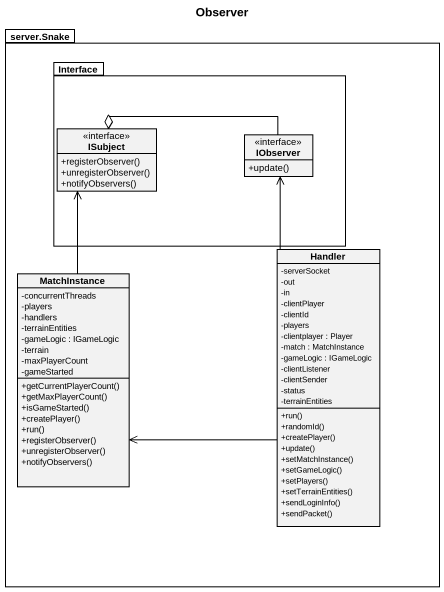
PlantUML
@startuml
title Observer
hide circle
hide empty members
skinparam classAttributeIconSize 0
package "server.Snake" as server_Snake {
  package "Interface" as Interface_ {
    interface ISubject {
      +registerObserver()
      +unregisterObserver()
      +notifyObservers()
    }
    interface IObserver {
      +update()
    }
  }
  class Handler {
    -serverSocket
    -out
    -in
    -clientPlayer
    -clientId
    -players
    -clientplayer : Player
    -match : MatchInstance
    -gameLogic : IGameLogic
    -clientListener
    -clientSender
    -status
    -terrainEntities
    +run()
    +randomId()
    +createPlayer()
    +update()
    +setMatchInstance()
    +setGameLogic()
    +setPlayers()
    +setTerrainEntities()
    +sendLoginInfo()
    +sendPacket()
  }
  class MatchInstance {
    -concurrentThreads
    -players
    -handlers
    -terrainEntities
    -gameLogic : IGameLogic
    -terrain
    -maxPlayerCount
    -gameStarted
    +getCurrentPlayerCount()
    +getMaxPlayerCount()
    +isGameStarted()
    +createPlayer()
    +run()
    +registerObserver()
    +unregisterObserver()
    +notifyObservers()
  }
}
ISubject o-right- IObserver
Handler -up-> IObserver
Handler -left-> MatchInstance
MatchInstance -up-> ISubject
@enduml
